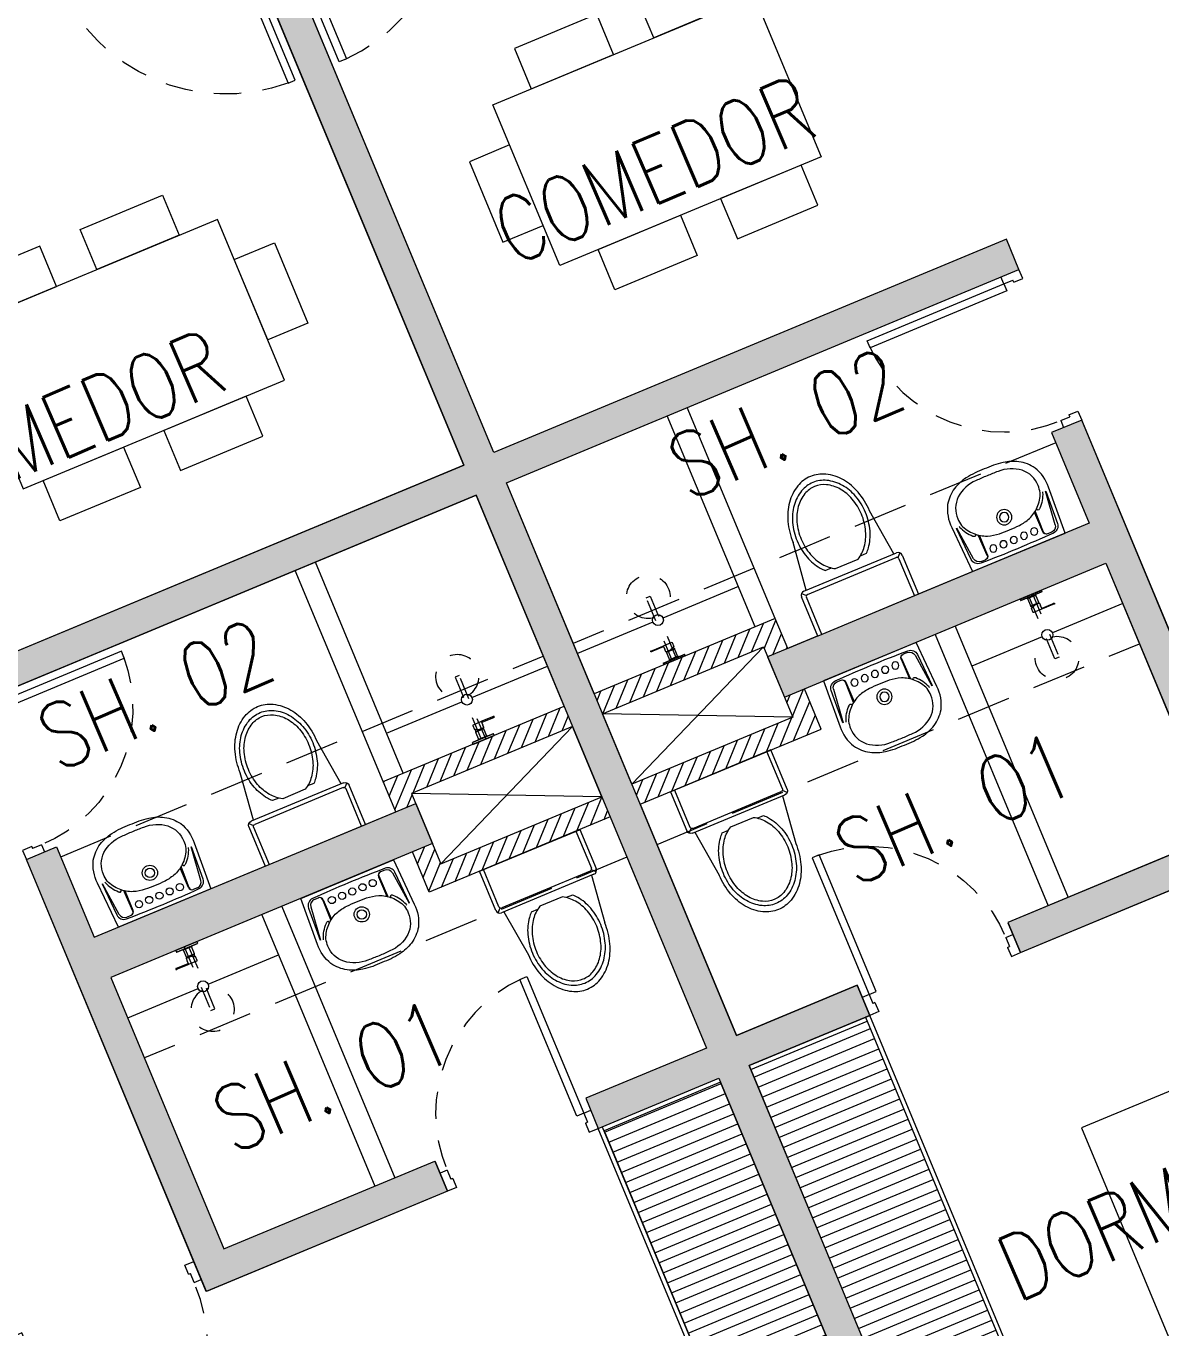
# Model space of a CAD drawing. Header units: millimetres. Extents: x 2471 to 2909, y 1327 to 1568.
# Drawn here: x 2663.18 to 2668.4, y 1411.91 to 1417.89 of the extents above; entities that cross this region are included whole.
import ezdxf

# ---------------------------------------------------------------- set-up
doc = ezdxf.new("R2010")
doc.units = ezdxf.units.MM
doc.set_wipeout_variables(frame=1)
doc.linetypes.add('HIDDEN', pattern=[0.375, 0.25, -0.125])
doc.linetypes.add('HIDDEN2', pattern=[0.1875, 0.125, -0.0625])
doc.layers.get('0').update_dxf_attribs({"color": 251, "lineweight": 9})
doc.layers.get('DEFPOINTS').update_dxf_attribs({"color": 251, "lineweight": 9})
for name, color, linetype, lineweight in [('A-EST HATCH', 251, 'Continuous', 13), ('A-EST PLACAS', 251, 'Continuous', 13), ('A-LINEAS', 251, 'Continuous', 13), ('A-MOBILIARIO', 251, 'Continuous', 13), ('A-MURO BAJO', 251, 'Continuous', 13), ('A-MUROS', 251, 'Continuous', 13), ('A-PROYECCIONES', 251, 'HIDDEN', 13), ('A-SANITARIOS', 251, 'Continuous', 13), ('A_50_TextoAmbiente', 251, 'Continuous', 13), ('DLP_MOBILIARIO FIJO', 251, 'Continuous', 13), ('DLP_VERDE', 251, 'Continuous', 13)]:
    doc.layers.add(name, color=color, linetype=linetype, lineweight=lineweight)
doc.styles.add('R100-200', font='romans.shx', dxfattribs={"width": 0.8, "height": 0.3})

# ---------------------------------------------------------------- blocks, each defined once
blk = doc.blocks.new('A$C9cc34060')
at = {"layer": 'A-EST HATCH'}
h = blk.add_hatch(color=256, dxfattribs=at)
h.dxf.hatch_style = 1
h.paths.add_polyline_path([(39.55, 0.0604), (39.55, 6.1254), (38.05, 6.1254), (38.05, 5.3754), (37.9, 5.3754), (37.9, 6.3253), (39.7, 6.3253), (39.7, 5.4503), (41.2, 5.4503), (41.2, 5.9504), (41.35, 5.9504), (41.35, 5.2503), (39.7, 5.2503), (39.7, 0.0604)])
h.paths.add_polyline_path([(18.45, 10.1253), (20.05, 10.1253), (20.05, 13.2253), (18.85, 13.2253), (18.85, 13.3753), (20.2, 13.3753), (20.2, 9.9753), (18.45, 9.9753)])
h.paths.add_polyline_path([(17.65, 13.3753), (17.5, 13.3753), (17.5, 9.9753), (17.65, 9.9753)])
h.paths.add_polyline_path([(12.15, 13.8503), (11.85, 13.8503), (11.85, 13.7003), (12, 13.7003), (12, 10.6253), (12.15, 10.6253)])
h.paths.add_polyline_path([(15.1, 13.2253), (15.1, 10.1253), (16.7, 10.1253), (16.7, 9.9753), (14.95, 9.9753), (14.95, 13.3753), (16.3, 13.3753), (16.3, 13.2253)])
h.paths.add_polyline_path([(5.85, 13.7003), (5.25, 13.7003), (5.25, 13.8504), (6, 13.8504), (6, 10.4504), (4.85, 10.4504), (4.85, 10.6004), (5.85, 10.6004)])
h.paths.add_polyline_path([(4.05, 13.8504), (4.05, 10.4504), (3.9, 10.4504), (3.9, 13.8504)])
h.paths.add_polyline_path([(3.1, 10.6004), (1.5, 10.6004), (1.5, 13.7003), (2.7, 13.7003), (2.7, 13.8504), (1.35, 13.8504), (1.35, 10.4504), (3.1, 10.4504)])
h.paths.add_polyline_path([(5.85, 0.1503), (5.25, 0.1503), (5.25, 0.0004), (6, 0.0004), (6, 3.4004), (4.85, 3.4004), (4.85, 3.2504), (5.85, 3.2504)])
h.paths.add_polyline_path([(4.05, 0.0004), (4.05, 3.4004), (3.9, 3.4004), (3.9, 0.0004)])
h.paths.add_polyline_path([(3.1, 3.2504), (1.5, 3.2504), (1.5, 0.1503), (2.7, 0.1503), (2.7, 0.0004), (1.35, 0.0004), (1.35, 3.4004), (3.1, 3.4004)])
h.paths.add_polyline_path([(8.7, 3.5003), (8.85, 3.5003), (8.85, 0.1504), (9, 0.1504), (9, 0.0004), (8.7, 0.0004)])
h.paths.add_polyline_path([(18.45, 3.7254), (20.05, 3.7254), (20.05, 0.6254), (18.85, 0.6254), (18.85, 0.4754), (20.2, 0.4754), (20.2, 3.8754), (18.45, 3.8754)])
h.paths.add_polyline_path([(17.65, 0.4754), (17.5, 0.4754), (17.5, 3.8754), (17.65, 3.8754)])
h.paths.add_polyline_path([(12.15, 0.0004), (11.85, 0.0004), (11.85, 0.1503), (12, 0.1503), (12, 3.2254), (12.15, 3.2254)])
h.paths.add_polyline_path([(15.1, 0.6254), (15.1, 3.7254), (16.7, 3.7254), (16.7, 3.8754), (14.95, 3.8754), (14.95, 0.4754), (16.3, 0.4754), (16.3, 0.6254)])
h.paths.add_polyline_path([(31.6, 10.1253), (30, 10.1253), (30, 13.2253), (31.2, 13.2253), (31.2, 13.3753), (29.85, 13.3753), (29.85, 9.9753), (31.6, 9.9753)])
h.paths.add_polyline_path([(32.4, 13.3753), (32.55, 13.3753), (32.55, 9.9753), (32.4, 9.9753)])
h.paths.add_polyline_path([(38.2, 13.8503), (38.2, 13.7003), (38.05, 13.7003), (38.05, 10.6253), (37.9, 10.6253), (37.9, 13.8503)])
h.paths.add_polyline_path([(34.95, 13.2253), (34.95, 10.1253), (33.35, 10.1253), (33.35, 9.9753), (35.1, 9.9753), (35.1, 13.3753), (33.75, 13.3753), (33.75, 13.2253)])
h.paths.add_polyline_path([(39.7, 8.6004), (41.35, 8.6004), (41.35, 7.9004), (41.2, 7.9004), (41.2, 8.4004), (39.7, 8.4004), (39.7, 7.5253), (37.9, 7.5253), (37.9, 8.4753), (38.05, 8.4753), (38.05, 7.7253), (39.55, 7.7253), (39.55, 13.7903), (39.7, 13.7903)])
h.paths.add_polyline_path([(44.2, 13.7003), (44.8, 13.7003), (44.8, 13.8504), (44.05, 13.8504), (44.05, 10.4504), (45.2, 10.4504), (45.2, 10.6004), (44.2, 10.6004)])
h.paths.add_polyline_path([(46, 13.8504), (46, 10.4504), (46.15, 10.4504), (46.15, 13.8504)])
h.paths.add_polyline_path([(46.95, 10.6004), (48.55, 10.6004), (48.55, 13.7003), (47.35, 13.7003), (47.35, 13.8504), (48.7, 13.8504), (48.7, 10.4504), (46.95, 10.4504)])
h.paths.add_polyline_path([(46, 0.0004), (46, 3.4004), (46.15, 3.4004), (46.15, 0.0004)])
h.paths.add_polyline_path([(46.95, 3.2504), (48.55, 3.2504), (48.55, 0.1503), (47.35, 0.1503), (47.35, 0.0004), (48.7, 0.0004), (48.7, 3.4004), (46.95, 3.4004)])
h.paths.add_polyline_path([(41.35, 3.5003), (41.2, 3.5003), (41.2, 0.1504), (41.05, 0.1504), (41.05, 0.0004), (41.35, 0.0004)])
h.paths.add_polyline_path([(31.6, 3.7254), (30, 3.7254), (30, 0.6254), (31.2, 0.6254), (31.2, 0.4754), (29.85, 0.4754), (29.85, 3.8754), (31.6, 3.8754)])
h.paths.add_polyline_path([(32.4, 0.4754), (32.55, 0.4754), (32.55, 3.8754), (32.4, 3.8754)])
h.paths.add_polyline_path([(37.9, 0.0004), (38.2, 0.0004), (38.2, 0.1504), (38.05, 0.1503), (38.05, 3.2254), (37.9, 3.2254)])
h.paths.add_polyline_path([(34.95, 0.6254), (34.95, 3.7254), (33.35, 3.7254), (33.35, 3.8754), (35.1, 3.8754), (35.1, 0.4754), (33.75, 0.4754), (33.75, 0.6254)])
h.paths.add_polyline_path([(10.35, 6.3253), (12.15, 6.3253), (12.15, 5.3754), (12, 5.3754), (12, 6.1254), (10.5, 6.1254), (10.5, 0.0604), (10.35, 0.0604), (10.35, 5.2503), (8.7, 5.2503), (8.7, 5.9504), (8.85, 5.9504), (8.85, 5.4503), (10.35, 5.4503)])
h.paths.add_polyline_path([(44.05, 0.0004), (44.05, 3.4004), (45.2, 3.4004), (45.2, 3.2504), (44.2, 3.2504), (44.2, 0.1503), (44.8, 0.1503), (44.8, 0.0004)])
h.paths.add_polyline_path([(46.9532, 8.3504), (47.1, 8.3504), (47.1, 9.5504), (44.95, 9.5504), (44.95, 9.4004), (45.4, 9.4004), (45.4, 7.8004), (45.6, 7.8004), (45.6, 9.4004), (46.95, 9.4004), (46.95, 8.3504)], flags=17)
h.paths.add_polyline_path([(46.9532, 5.5004), (47.1, 5.5004), (47.1, 4.3004), (44.95, 4.3004), (44.95, 4.4504), (45.4, 4.4504), (45.4, 6.0504), (45.6, 6.0504), (45.6, 4.4504), (46.95, 4.4504), (46.95, 5.5004)], flags=17)
h.paths.add_polyline_path([(41.1999, 7.0004), (44.05, 7.0004), (44.05, 9.5504), (44.2, 9.5504), (44.2, 7.0003), (46.95, 7.0004), (46.95, 7.6003), (47.1, 7.6003), (47.1, 7.0004), (49.85, 7.0004), (49.85, 11.0504), (50.05, 11.0504), (50.05, 2.8003), (49.85, 2.8003), (49.85, 6.8504), (47.1, 6.8504), (47.1, 6.2504), (46.95, 6.2504), (46.95, 6.8504), (44.2, 6.8504), (44.2, 4.3004), (44.05, 4.3004), (44.05, 6.8504), (41.1999, 6.8504)])
h.paths.add_polyline_path([(26, 1.0254), (23.35, 1.0254), (23.35, 3.6754), (25.7, 3.6754), (25.7, 4.2254), (26, 4.2254), (26, 4.3754), (25.55, 4.3754), (25.55, 3.8254), (23.35, 3.8254), (23.35, 6.1754), (24.55, 6.1754), (24.55, 6.3254), (23.2, 6.3254), (23.2, 0.8754), (26, 0.8754)])
h.paths.add_polyline_path([(41.35, 13.8504), (41.35, 10.3504), (41.2, 10.3504), (41.2, 13.7003), (41.05, 13.7003), (41.05, 13.8503)])
h.paths.add_polyline_path([(10.35, 13.7903), (10.35, 8.6004), (8.7, 8.6004), (8.7, 7.9003), (8.85, 7.9003), (8.85, 8.4004), (10.35, 8.4004), (10.35, 7.5253), (12.15, 7.5253), (12.15, 8.4753), (12, 8.4753), (12, 7.7253), (10.5, 7.7253), (10.5, 13.7903)])
h.paths.add_polyline_path([(2.95, 7.0003), (0.15, 7.0004), (0.15, 11.0504), (0, 11.0504), (0, 2.8004), (0.15, 2.8004), (0.15, 6.8504), (2.95, 6.8504), (2.95, 6.2504), (3.1, 6.2504), (3.1, 6.8504), (5.85, 6.8504), (5.85, 4.3004), (6, 4.3004), (6, 6.8504), (8.8501, 6.8504), (8.8501, 7.0003), (6, 7.0003), (6, 9.5503), (5.85, 9.5503), (5.85, 7.0003), (3.1, 7.0003), (3.1, 7.6004), (2.95, 7.6004)])
h.paths.add_polyline_path([(8.7, 13.8503), (9, 13.8503), (9, 13.7003), (8.85, 13.7003), (8.85, 10.3504), (8.7, 10.3504)])
h.paths.add_polyline_path([(3.0968, 8.3504), (2.95, 8.3504), (2.95, 9.5503), (5.1, 9.5503), (5.1, 9.4003), (4.65, 9.4003), (4.65, 7.8003), (4.45, 7.8003), (4.45, 9.4003), (3.1, 9.4003), (3.1, 8.3504)], flags=17)
h.paths.add_polyline_path([(3.0968, 5.5004), (2.95, 5.5004), (2.95, 4.3004), (5.1, 4.3004), (5.1, 4.4504), (4.65, 4.4503), (4.65, 6.0503), (4.45, 6.0503), (4.45, 4.4503), (3.1, 4.4504), (3.1, 5.5004)], flags=17)
h.paths.add_polyline_path([(23.35, 7.5254), (23.2, 7.5254), (23.2, 11.2253), (23.35, 11.2253)])
h.paths.add_polyline_path([(29, 4.7754), (29, 4.9254), (27.2, 4.9254), (27.2, 6.1754), (29.75, 6.1754), (29.75, 4.7754), (29.9, 4.7754), (29.9, 6.1754), (33.25, 6.1754), (33.25, 4.7754), (33.45, 4.7754), (33.45, 6.1754), (37, 6.1754), (37, 6.3253), (27, 6.3254), (27, 4.7754)])
h.paths.add_polyline_path([(27, 4.7504), (27, 0.4754), (27.85, 0.4754), (27.85, 0.6254), (27.15, 0.6254), (27.15, 4.7504)])
h.paths.add_polyline_path([(21.05, 4.7754), (21.05, 4.9254), (22.85, 4.9254), (22.85, 6.1754), (20.3, 6.1754), (20.3, 4.7754), (20.15, 4.7754), (20.15, 6.1754), (16.8, 6.1754), (16.8, 4.7754), (16.6, 4.7754), (16.6, 6.1754), (13.05, 6.1754), (13.05, 6.3253), (23.05, 6.3253), (23.05, 4.7754)])
h.paths.add_polyline_path([(23.05, 4.7504), (23.05, 0.4754), (22.2, 0.4754), (22.2, 0.6254), (22.9, 0.6254), (22.9, 4.7504)])
h.paths.add_polyline_path([(22.875, 8.9253), (22.45, 8.9253), (22.45, 7.5254), (13.05, 7.5253), (13.05, 7.6753), (16.6, 7.6753), (16.6, 9.0753), (16.8, 9.0753), (16.8, 7.6753), (19.7, 7.6753), (19.7, 9.0753), (19.85, 9.0753), (19.85, 7.6753), (22.25, 7.6753), (22.25, 8.9253), (20.6, 8.9253), (20.6, 9.0753), (22.875, 9.0753)])
h.paths.add_polyline_path([(22.9, 13.2253), (22.2, 13.2253), (22.2, 13.3753), (23.05, 13.3753), (23.05, 7.5254), (22.9, 7.5254)])
h.paths.add_polyline_path([(27.15, 7.5254), (25.15, 7.5254), (25.15, 7.6754), (27, 7.6754), (27, 11.0754), (25.15, 11.0754), (25.15, 11.2253), (27, 11.2253), (27, 13.3753), (27.85, 13.3753), (27.85, 13.2253), (27.15, 13.2253)])
h.paths.add_polyline_path([(27.175, 9.0753), (29.45, 9.0753), (29.45, 8.9253), (27.8, 8.9254), (27.8, 7.6753), (30.2, 7.6753), (30.2, 9.0753), (30.35, 9.0753), (30.35, 7.6753), (33.25, 7.6753), (33.25, 9.0753), (33.45, 9.0753), (33.45, 7.6753), (37, 7.6753), (37, 7.5253), (27.6, 7.5254), (27.6, 8.9254), (27.175, 8.9254)])
at = {"layer": 'A-EST PLACAS'}
for points in [[(2.95, 7.0003), (0.15, 7.0004), (0.15, 11.0504), (0, 11.0504), (0, 2.8004), (0.15, 2.8004), (0.15, 6.8504), (2.95, 6.8504), (2.95, 6.2504), (3.1, 6.2504), (3.1, 6.8504), (5.85, 6.8504), (5.85, 4.3004), (6, 4.3004), (6, 6.8504), (8.8501, 6.8504), (8.8501, 7.0003), (6, 7.0003), (6, 9.5503), (5.85, 9.5503), (5.85, 7.0003), (3.1, 7.0003), (3.1, 7.6004), (2.95, 7.6004)], [(3.0968, 8.3504), (2.95, 8.3504), (2.95, 9.5503), (5.1, 9.5503), (5.1, 9.4003), (4.65, 9.4003), (4.65, 7.8003), (4.45, 7.8003), (4.45, 9.4003), (3.1, 9.4003), (3.1, 8.3504)], [(3.0968, 5.5004), (2.95, 5.5004), (2.95, 4.3004), (5.1, 4.3004), (5.1, 4.4504), (4.65, 4.4503), (4.65, 6.0503), (4.45, 6.0503), (4.45, 4.4503), (3.1, 4.4504), (3.1, 5.5004)]]:
    blk.add_lwpolyline(points, close=True, dxfattribs=at)
blk = doc.blocks.new('ducha marsano')
at = {"linetype": 'HIDDEN2', "ltscale": 0.5, "extrusion": (-4.9425e-10, -7.91123e-10, -1)}
for p, q in [((-0.01, 0), (0.01, 0)), ((0.01, 0), (0.01, -0.3155)), ((-0.0155, -0.058), (-0.0157, -0.058)), ((-0.01, -0.3155), (-0.01, 0)), ((0.0225, -0.0515), (-0.0001, -0.0515)), ((0.0225, -0.0515), (0.0225, -0.0627)), ((-0.0205, -0.08), (-0.0205, -0.0601)), ((0.021, -0.0815), (-0.019, -0.0815)), ((0.025, -0.0815), (0.021, -0.0815)), ((0.0225, -0.0682), (0.0225, -0.077)), ((0.0225, -0.077), (0.025, -0.077)), ((0.025, -0.077), (0.0771, -0.077)), ((0.0771, -0.0815), (0.025, -0.0815)), ((0.0771, -0.077), (0.0816, -0.077)), ((0.0816, -0.0815), (0.0771, -0.0815)), ((0.0816, -0.077), (0.082, -0.077)), ((0.082, -0.0815), (0.0816, -0.0815)), ((0.082, -0.077), (0.084, -0.077)), ((0.084, -0.0815), (0.082, -0.0815)), ((0.0855, -0.0785), (0.0855, -0.08)), ((0.01, -0.3155), (-0.01, -0.3155))]:
    blk.add_line(p, q, dxfattribs=at)
for centre, radius, start, end in [((-0.0004, -0.0462), 0.02, 323.95812, 354.92979), ((0.0004, -0.0462), 0.02, 185.07021, 195.2705), ((0.019, -0.08), 0.0015, 270, 360), ((-0.084, -0.0785), 0.0015, 90, 180), ((-0.084, -0.08), 0.0015, 180, 270), ((0, -0.3155), 0.1, 95.73917, 84.26083)]:
    blk.add_arc(centre, radius, start, end, dxfattribs=at)
at = {"linetype": 'HIDDEN2', "ltscale": 0.5, "extrusion": (-4.94252e-10, -7.91124e-10, -1)}
blk.add_ellipse((0, -0.0515), major_axis=(-0.0225, -0.0095), ratio=0.001448, start_param=0.425436, end_param=1.567366, dxfattribs=at)
at = {"linetype": 'HIDDEN2', "ltscale": 0.5}
for points, degree in [([(-0.0305, 0), (0, 0), (0.0305, 0)], 2), ([(0.0305, 0), (0.0415, 0), (0.0525, 0)], 2), ([(0.0525, 0), (0.0525, -0.0038), (0.0525, -0.0075)], 2), ([(-0.0525, 0), (-0.0525, -0.0038), (-0.0525, -0.0075)], 2), ([(-0.0525, 0), (-0.0415, 0), (-0.0305, 0)], 2), ([(-0.0525, -0.0075), (-0.0525, -0.0075), (-0.0525, -0.0075)], 2), ([(0.0305, -0.008), (0, -0.008), (-0.0305, -0.008)], 2), ([(-0.0215, -0.008), (-0.0215, -0.0093), (-0.0215, -0.0105)], 2), ([(-0.021, -0.011), (-0.007, -0.011), (0.007, -0.011), (0.021, -0.011)], 3), ([(-0.02, -0.011), (-0.02, -0.0294), (-0.02, -0.0477)], 2), ([(-0.0197, -0.048), (0, -0.048), (0.0197, -0.048)], 2), ([(0.02, -0.011), (0.02, -0.0294), (0.02, -0.0477)], 2), ([(0.0215, -0.008), (0.0215, -0.0093), (0.0215, -0.0105)], 2)]:
    blk.add_open_spline(points, degree=degree, dxfattribs=at)
for points, weights in [([(-0.0525, -0.0075), (-0.0525, -0.0075), (-0.0525, -0.0075)], [1, 0.990847086912, 0.982266230892]), ([(-0.052, -0.008), (-0.0525, -0.008), (-0.0525, -0.0075)], [1, 0.707106781193, 1]), ([(-0.0215, -0.0105), (-0.0215, -0.011), (-0.021, -0.011)], [1, 0.70710678154, 1]), ([(-0.02, -0.0477), (-0.02, -0.048), (-0.0197, -0.048)], [1, 0.707106780138, 1]), ([(0.02, -0.0477), (0.02, -0.048), (0.0197, -0.048)], [1, 0.707106779703, 1]), ([(0.0211, -0.011), (0.0211, -0.011), (0.021, -0.011)], [1, 0.992411795776, 1]), ([(0.052, -0.008), (0.0521, -0.008), (0.0521, -0.008)], [1, 0.992411795771, 1])]:
    blk.add_rational_spline(points, weights, degree=2, dxfattribs=at)
for points, knots in [([(-0.0305, -0.008), (-0.0332, -0.008), (-0.0374, -0.008), (-0.0424, -0.008), (-0.0458, -0.008), (-0.0486, -0.008), (-0.0512, -0.008), (-0.052, -0.008), (-0.052, -0.008)], [0, 0, 0, 0, 8.104572, 12.495263, 16.885954, 21.276645, 25.667336, 33.771908, 33.771908, 33.771908, 33.771908]), ([(0.052, -0.008), (0.052, -0.008), (0.0512, -0.008), (0.0486, -0.008), (0.0458, -0.008), (0.0424, -0.008), (0.0374, -0.008), (0.0332, -0.008), (0.0305, -0.008)], [0, 0, 0, 0, 8.104572, 12.495263, 16.885954, 21.276645, 25.667336, 33.771908, 33.771908, 33.771908, 33.771908]), ([(0.0225, -0.0682), (0.0225, -0.0682), (0.0225, -0.0682), (0.0225, -0.0679), (0.0224, -0.0677), (0.0224, -0.0672), (0.0224, -0.0669), (0.0223, -0.0662), (0.0223, -0.0658), (0.0223, -0.0652), (0.0223, -0.0648), (0.0224, -0.0641), (0.0224, -0.0638), (0.0224, -0.0633), (0.0225, -0.0631), (0.0225, -0.0628), (0.0225, -0.0627), (0.0225, -0.0627)], [0.4148436, 0.4148436, 0.4148436, 0.4148436, 0.5185541, 0.5185541, 0.6222645, 0.6222645, 0.7259759, 0.7259759, 0.8296873, 0.8296873, 0.9333987, 0.9333987, 1.03711, 1.03711, 1.1408205, 1.1408205, 1.2445309, 1.2445309, 1.2445309, 1.2445309])]:
    blk.add_open_spline(points, degree=3, knots=knots, dxfattribs=at)
for points, weights, degree, knots in [([(0.0211, -0.011), (0.0211, -0.011), (0.0211, -0.011), (0.0211, -0.011), (0.0214, -0.0109), (0.0215, -0.0107), (0.0215, -0.0105)], [0.918641037743, 0.918640949346, 0.918640860949, 0.918640772552, 0.789223156395, 0.789223156395, 0.918640772552], 3, [0.1238988, 0.1238988, 0.1238988, 0.1238988, 0.1238993, 0.1238993, 0.1238993, 0.78603, 0.78603, 0.78603, 0.78603]), ([(0.0521, -0.008), (0.0521, -0.008), (0.0521, -0.008), (0.0525, -0.0079), (0.0525, -0.0075)], [0.918641037749, 0.918640905153, 0.918640772558, 0.724517853988, 0.918640772558], 2, [0.1238988, 0.1238988, 0.1238988, 0.1238993, 0.1238993, 0.7860311, 0.7860311, 0.7860311])]:
    blk.add_rational_spline(points, weights, degree=degree, knots=knots, dxfattribs=at)
blk = doc.blocks.new('*U843')
for p, q in [((0.01, 0.855), (0.01, 0.9)), ((0.1, 0.865), (0.1, 0.9)), ((0.055, 0.855), (0.01, 0.855)), ((0.1, 0.865), (0.055, 0.865)), ((0.055, 0.855), (0.055, 0.865)), ((0.055, 0.045), (0.01, 0.045)), ((0.01, 0.045), (0.01, 0)), ((0.055, 0.045), (0.055, 0.035)), ((0.1, 0.035), (0.055, 0.035)), ((0.1, 0.035), (0.1, 0))]:
    blk.add_line(p, q)
blk.add_lwpolyline([(0.93, 0.07), (0.93, 0.035), (0.1, 0.035), (0.1, 0.07)], close=True)
at = {"color": 7, "linetype": 'HIDDEN2'}
blk.add_arc((0.0995, 0.0339), 0.8311, 2.23015, 89.96723, dxfattribs=at)
blk = doc.blocks.new('SIFON JET_PLANTA')
blk.add_wipeout([(0, -0.25), (-0.195, -0.25), (-0.1995, -0.2495), (-0.2029, -0.2484), (-0.2029, -0.2484), (-0.2067, -0.2462), (-0.2067, -0.2462), (-0.209, -0.244), (-0.209, -0.244), (-0.2091, -0.2441), (-0.2108, -0.2423), (-0.2108, -0.2423), (-0.2108, -0.2423), (-0.2126, -0.2395), (-0.2126, -0.2395), (-0.2138, -0.2369), (-0.2138, -0.2369), (-0.2147, -0.2335), (-0.215, -0.23), (-0.215, -0.227), (-0.215, -0.2181), (-0.44, -0.19), (-0.4428, -0.19), (-0.4467, -0.1899), (-0.449, -0.1899), (-0.4518, -0.1898), (-0.455, -0.1897), (-0.4568, -0.1896), (-0.4592, -0.1894), (-0.4619, -0.1893), (-0.4639, -0.1891), (-0.4651, -0.189), (-0.4651, -0.189), (-0.4695, -0.1887), (-0.4735, -0.1883), (-0.4761, -0.188), (-0.4785, -0.1877), (-0.4812, -0.1874), (-0.4824, -0.1872), (-0.4862, -0.1867), (-0.4884, -0.1864), (-0.4916, -0.1859), (-0.4936, -0.1856), (-0.495, -0.1854), (-0.4974, -0.1849), (-0.4974, -0.1849), (-0.5022, -0.184), (-0.5066, -0.1832), (-0.5094, -0.1826), (-0.5118, -0.1821), (-0.5151, -0.1813), (-0.5177, -0.1807), (-0.5217, -0.1796), (-0.5238, -0.1791), (-0.5267, -0.1783), (-0.5267, -0.1783), (-0.5296, -0.1775), (-0.5321, -0.1768), (-0.5352, -0.1759), (-0.5385, -0.1749), (-0.5385, -0.1749), (-0.5412, -0.174), (-0.5428, -0.1735), (-0.5449, -0.1728), (-0.5465, -0.1722), (-0.5491, -0.1713), (-0.551, -0.1706), (-0.5543, -0.1693), (-0.5568, -0.1683), (-0.5598, -0.1671), (-0.5614, -0.1664), (-0.5644, -0.1652), (-0.5659, -0.1645), (-0.5675, -0.1637), (-0.5702, -0.1625), (-0.5738, -0.1608), (-0.5759, -0.1598), (-0.5781, -0.1587), (-0.5833, -0.1559), (-0.5871, -0.1538), (-0.5896, -0.1524), (-0.5918, -0.1511), (-0.5936, -0.15), (-0.595, -0.1492), (-0.5964, -0.1483), (-0.5987, -0.1469), (-0.6004, -0.1458), (-0.602, -0.1448), (-0.6039, -0.1435), (-0.6058, -0.1422), (-0.607, -0.1415), (-0.6086, -0.1403), (-0.612, -0.1379), (-0.6142, -0.1363), (-0.6153, -0.1355), (-0.6168, -0.1344), (-0.6179, -0.1335), (-0.6193, -0.1324), (-0.6204, -0.1315), (-0.6215, -0.1307), (-0.6223, -0.13), (-0.6235, -0.1291), (-0.6245, -0.1281), (-0.6245, -0.1281), (-0.6262, -0.1268), (-0.6276, -0.1255), (-0.6288, -0.1244), (-0.6305, -0.123), (-0.6318, -0.1217), (-0.6318, -0.1217), (-0.6335, -0.1201), (-0.6347, -0.119), (-0.6347, -0.119), (-0.6379, -0.1158), (-0.64, -0.1137), (-0.6458, -0.1074), (-0.6494, -0.1032), (-0.6554, -0.0958), (-0.6599, -0.0897), (-0.6623, -0.0862), (-0.6646, -0.0826), (-0.6679, -0.0774), (-0.6706, -0.0727), (-0.6722, -0.0699), (-0.6751, -0.0642), (-0.677, -0.0602), (-0.6779, -0.0581), (-0.6792, -0.0551), (-0.6803, -0.0522), (-0.6814, -0.0492), (-0.6827, -0.0457), (-0.6838, -0.0419), (-0.6855, -0.0361), (-0.6864, -0.0321), (-0.687, -0.0296), (-0.6876, -0.0264), (-0.6881, -0.0232), (-0.6891, -0.0164), (-0.6896, -0.0111), (-0.6899, -0.0065), (-0.69, 0), (-0.6899, 0.0044), (-0.6897, 0.0096), (-0.6893, 0.014), (-0.6887, 0.0194), (-0.6881, 0.0236), (-0.6881, 0.0236), (-0.6872, 0.0284), (-0.6867, 0.031), (-0.6855, 0.0361), (-0.6855, 0.0361), (-0.6838, 0.0421), (-0.6838, 0.0421), (-0.6819, 0.048), (-0.6804, 0.0521), (-0.6793, 0.0547), (-0.6779, 0.0582), (-0.6745, 0.0655), (-0.6745, 0.0655), (-0.6722, 0.0699), (-0.6705, 0.0728), (-0.669, 0.0755), (-0.6672, 0.0785), (-0.665, 0.082), (-0.6634, 0.0845), (-0.6611, 0.088), (-0.657, 0.0936), (-0.657, 0.0936), (-0.6534, 0.0984), (-0.6534, 0.0984), (-0.6503, 0.1023), (-0.6453, 0.108), (-0.6386, 0.1152), (-0.6326, 0.121), (-0.6299, 0.1235), (-0.6251, 0.1276), (-0.6206, 0.1314), (-0.6168, 0.1344), (-0.6106, 0.1389), (-0.6061, 0.142), (-0.6, 0.1461), (-0.5963, 0.1484), (-0.5908, 0.1517), (-0.5862, 0.1543), (-0.5794, 0.158), (-0.5693, 0.1629), (-0.5517, 0.1703), (-0.5465, 0.1722), (-0.5385, 0.1749), (-0.5346, 0.176), (-0.5265, 0.1784), (-0.5216, 0.1797), (-0.5148, 0.1813), (-0.5079, 0.1829), (-0.5016, 0.1842), (-0.4865, 0.1867), (-0.4763, 0.188), (-0.4726, 0.1884), (-0.4636, 0.1892), (-0.4549, 0.1897), (-0.449, 0.1899), (-0.44, 0.19), (-0.4322, 0.191), (-0.215, 0.2181), (-0.215, 0.2234), (-0.215, 0.2278), (-0.2149, 0.2323), (-0.2142, 0.2356), (-0.2129, 0.239), (-0.211, 0.2419), (-0.2091, 0.2441), (-0.2077, 0.2455), (-0.2055, 0.247), (-0.2007, 0.2492), (-0.195, 0.25), (-0.195, 0.25), (-0.1605, 0.25), (-0.0975, 0.25), (-0.0323, 0.25), (0, 0.25)])
for p, q in [((-0.2091, 0.2441), (-0.1921, 0.2271)), ((-0.195, 0.25), (0, 0.25)), ((0, 0.25), (0, -0.25)), ((-0.215, 0.2181), (-0.44, 0.19)), ((-0.215, -0.23), (-0.215, 0.23)), ((-0.195, -0.22), (-0.195, 0.22)), ((-0.185, 0.23), (0, 0.23)), ((-0.265, 0.0718), (-0.265, 0.1028)), ((-0.255, -0.0562), (-0.255, 0.0562)), ((-0.265, -0.1028), (-0.265, -0.0718)), ((-0.215, -0.2181), (-0.44, -0.19)), ((-0.2091, -0.2441), (-0.1921, -0.2271)), ((0, -0.23), (-0.185, -0.23)), ((0, -0.25), (-0.195, -0.25))]:
    blk.add_line(p, q)
for points in [[(-0.44, 0.19, 0.076393), (-0.5385, 0.1749, 0.086437), (-0.6168, 0.1344, 0.105872), (-0.6722, 0.0699, 0.125404), (-0.69, 0, 0.125404), (-0.6722, -0.0699, 0.105872), (-0.6168, -0.1344, 0.086437), (-0.5385, -0.1749, 0.076393), (-0.44, -0.19, 0.076393)], [(-0.265, 0.1028, 0.0362), (-0.2844, 0.1202, 0.08725), (-0.3535, 0.1565, 0.077598), (-0.44, 0.17, 0.077598), (-0.5265, 0.1565, 0.08725), (-0.5956, 0.1202, 0.105601), (-0.6443, 0.0627, 0.12364), (-0.66, 0, 0.12364), (-0.6443, -0.0627, 0.105601), (-0.5956, -0.1202, 0.08725), (-0.5265, -0.1565, 0.077598), (-0.44, -0.17, 0.077598)], [(-0.255, 0.0562, 0.100268), (-0.2967, 0.1044, 0.08725), (-0.3596, 0.1374, 0.077598), (-0.44, 0.15, 0.077598), (-0.5204, 0.1374, 0.08725), (-0.5833, 0.1044, 0.105601), (-0.6266, 0.0532, 0.12364), (-0.64, 0, 0.12364), (-0.6266, -0.0532, 0.105601), (-0.5833, -0.1044, 0.08725), (-0.5204, -0.1374, 0.077598), (-0.44, -0.15, 0.077598)], [(-0.44, -0.15, 0.077598), (-0.3596, -0.1374, 0.08725), (-0.2967, -0.1044, 0.100268), (-0.255, -0.0562, 0.12364)], [(-0.44, -0.17, 0.077598), (-0.3535, -0.1565, 0.08725), (-0.2844, -0.1202, 0.0362), (-0.265, -0.1028, 0.12364)]]:
    blk.add_lwpolyline(points, format="xyb")
for centre, radius, start, end in [((-0.195, 0.23), 0.02, 90, 180), ((-0.185, 0.22), 0.01, 90, 180), ((-0.195, -0.23), 0.02, 180, 270), ((-0.185, -0.22), 0.01, 180, 270)]:
    blk.add_arc(centre, radius, start, end)
blk = doc.blocks.new('BOWL-ITALGRIF_VARADERO_01')
for p, q in [((-0.2032, -0.1971), (-0.2208, -0.038)), ((0.2032, -0.1971), (0.2208, -0.038)), ((-0.1404, -0.2077), (-0.1424, -0.1083)), ((-0.1375, -0.205), (-0.1375, -0.1117)), ((0.1375, -0.205), (0.1375, -0.1117)), ((0.1404, -0.2077), (0.1424, -0.1083)), ((-0.1753, -0.222), (-0.1544, -0.222)), ((0.1753, -0.222), (0.1544, -0.222))]:
    blk.add_line(p, q)
for points in [[(-0.0917, 0.1589, -0.02989), (-0.0456, 0.1646, -0.007822), (0.0456, 0.1646, -0.02989), (0.0918, 0.1589, -0.091737), (0.1601, 0.1343, -0.112496), (0.2175, 0.0792, -0.147885), (0.2402, -0.0257), (0.23, -0.25), (-0.23, -0.25), (-0.2402, -0.0257, -0.147885), (-0.2175, 0.0792, -0.112496), (-0.1601, 0.1343, -0.091737)], [(-0.0496, -0.1363, -0.062677), (-0.1048, -0.1249, -0.110639), (-0.1576, -0.091, -0.120976), (-0.195, -0.0344, -0.061198), (-0.2, 0, -0.21707), (-0.1593, 0.092, -0.174983), (-0.0545, 0.1298, -0.010618), (0, 0.131, -0.010618), (0.0545, 0.1298, -0.174983), (0.1593, 0.092, -0.21707), (0.2, 0, -0.061198), (0.195, -0.0344, -0.120976), (0.1576, -0.091, -0.110639), (0.1048, -0.1249, -0.062677), (0.0496, -0.1363, -0.017583), (0, -0.138, -0.017583)]]:
    blk.add_lwpolyline(points, format="xyb", close=True)
for points in [[(-0.2216, -0.0381), (-0.2145, -0.1954, 0.390823), (-0.1807, -0.2288, 0.017524), (0.1807, -0.2288, 0.390823), (0.2145, -0.1954), (0.2216, -0.0381)], [(-0.2072, -0.035, 0.005), (-0.2064, -0.038, 0.121292), (-0.166, -0.0996, 0.007977), (-0.1624, -0.1031)], [(0.2072, -0.035, -0.005), (0.2064, -0.038, -0.121292), (0.166, -0.0996, -0.007977), (0.1624, -0.1031)]]:
    blk.add_lwpolyline(points, format="xyb")
for centre, radius in [((0, -0.075), 0.035), ((0, -0.075), 0.0215), ((-0.1015, -0.1885), 0.0165), ((-0.051, -0.1885), 0.0165), ((0, -0.1885), 0.0165), ((0.051, -0.1885), 0.0165), ((0.1015, -0.1885), 0.0165)]:
    blk.add_circle(centre, radius)
for centre, radius, start, end in [((-0.1583, -0.0987), 0.006, 226.64309, 46.64309), ((-0.1404, -0.1083), 0.002, 54.36186, 181.13739), ((-0.1355, -0.1117), 0.002, 56.71088, 180), ((0.1355, -0.1117), 0.002, 0, 123.28912), ((0.1404, -0.1083), 0.002, 358.86261, 125.63814), ((0.1583, -0.0987), 0.006, 133.35691, 313.35691), ((0.1048, -0.1249), 9.094947017729287e-16, 0, 217.6714), ((-0.1753, -0.194), 0.028, 186.31112, 270), ((-0.1545, -0.205), 0.017, 270, 0), ((-0.1544, -0.208), 0.014, 270, 1.13739), ((0.1545, -0.205), 0.017, 180, 270), ((0.1544, -0.208), 0.014, 178.86261, 270), ((0.1753, -0.194), 0.028, 270, 353.68888)]:
    blk.add_arc(centre, radius, start, end)
blk = doc.blocks.new('*U828')
for p, q in [((0.01, 0.705), (0.01, 0.75)), ((0.1, 0.715), (0.1, 0.75)), ((0.055, 0.705), (0.01, 0.705)), ((0.1, 0.715), (0.055, 0.715)), ((0.055, 0.705), (0.055, 0.715)), ((0.055, 0.045), (0.01, 0.045)), ((0.01, 0.045), (0.01, 0)), ((0.055, 0.045), (0.055, 0.035)), ((0.1, 0.035), (0.055, 0.035)), ((0.1, 0.035), (0.1, 0))]:
    blk.add_line(p, q)
blk.add_lwpolyline([(0.78, 0.07), (0.78, 0.035), (0.1, 0.035), (0.1, 0.07)], close=True)
at = {"color": 7, "linetype": 'HIDDEN2'}
blk.add_arc((0.0996, 0.0341), 0.6809, 2.23015, 89.96723, dxfattribs=at)
blk = doc.blocks.new('A$Cb5611ba7')
for points in [[(0.1, 0.2), (0.1, 0), (0.5, 0), (0.5, 0.2)], [(1.11, 0.2), (1.11, 0), (0.7, 0), (0.7, 0.2)], [(0, 0), (0, -0.8), (1.3, -0.8), (1.3, 0)], [(1.5, -0.6), (1.3, -0.6), (1.3, -0.2), (1.5, -0.2)], [(0.1, -1), (0.1, -0.8), (0.5, -0.8), (0.5, -1)], [(1.11, -1), (1.11, -0.8), (0.7, -0.8), (0.7, -1)]]:
    blk.add_lwpolyline(points, close=True)
blk = doc.blocks.new('A$C3E6679A6')
for p, q in [((0, 1.8444), (0.0001, 1.9044)), ((0.0001, 1.9044), (1.4501, 1.9044)), ((1.4501, 1.9044), (1.4501, 1.8444))]:
    blk.add_line(p, q)
at = {"linetype": 'Continuous'}
for p, q in [((0, 1.8444), (1.45, 1.8444)), ((0, 0.0044), (0, 1.8444)), ((0.2173, 1.8167), (0.6414, 1.8167)), ((0.8086, 1.8167), (1.2327, 1.8167)), ((1.45, 1.8444), (1.45, 0.0044)), ((0.1867, 1.5087), (0.1867, 1.786)), ((0.672, 1.786), (0.672, 1.5087)), ((0.778, 1.5087), (0.778, 1.786)), ((1.2633, 1.786), (1.2633, 1.4926)), ((0, 1.5084), (1.0953, 1.5084)), ((1.45, 1.1538), (1.0953, 1.5084)), ((1.0953, 1.5084), (1.0953, 1.1538)), ((1.0953, 1.4524), (0, 1.4524)), ((1.2327, 1.462), (1.1418, 1.462)), ((1.0953, 1.1538), (1.45, 1.1538)), ((1.45, 0.0044), (0, 0.0044))]:
    blk.add_line(p, q, dxfattribs=at)
for centre, start, end in [((0.2173, 1.786), 90, 180), ((0.6414, 1.786), 0, 90), ((0.8086, 1.786), 90, 180), ((1.2327, 1.786), 0, 90), ((1.2327, 1.4926), 270, 0)]:
    blk.add_arc(centre, 0.0306, start, end, dxfattribs=at)
at = {"layer": 'DEFPOINTS', "color": 0, "linetype": 'ByBlock'}
for p in [(0, 1.9044), (0, 0)]:
    blk.add_point(p, dxfattribs=at)
blk = doc.blocks.new('TE-P1')
h = blk.add_hatch()
h.set_pattern_fill('ANSI31', color=8, scale=0.015, angle=90)
h.set_pattern_definition([(135, (-4e-09, -24.999965), (-0.03367596, -0.03367596), [])])
h.paths.add_polyline_path([(4.8, 4.05), (4.7, 4.05), (4.7, 3.25), (4.65, 3.25), (4.65, 3.15), (4.8, 3.15)])
h.paths.add_polyline_path([(4.45, 3.25), (4.35, 3.25), (4.35, 4.05), (4.25, 4.05), (4.25, 3.15), (4.45, 3.15)])
h.paths.add_polyline_path([(4.45, 5.1), (4.25, 5.1), (4.25, 4.2), (4.35, 4.2), (4.35, 5), (4.45, 5)])
h.paths.add_polyline_path([(4.8, 5.1), (4.65, 5.1), (4.65, 5), (4.7, 5), (4.7, 4.2), (4.8, 4.2)])
h.paths.add_polyline_path([(45.35, 5), (45.4, 5), (45.4, 5.1), (45.25, 5.1), (45.25, 4.2), (45.35, 4.2)])
h.paths.add_polyline_path([(45.35, 4.05), (45.25, 4.05), (45.25, 3.15), (45.4, 3.15), (45.4, 3.25), (45.35, 3.25)])
h.paths.add_polyline_path([(45.8, 4.05), (45.7, 4.05), (45.7, 3.25), (45.6, 3.25), (45.6, 3.15), (45.8, 3.15)])
h.paths.add_polyline_path([(45.8, 5.1), (45.6, 5.1), (45.6, 5), (45.7, 5), (45.7, 4.2), (45.8, 4.2)])
h.paths.add_polyline_path([(30.85, 6.175), (32.5, 6.175), (32.5, 6.275), (30.75, 6.275), (30.75, 6.255), (30.75, 5.825), (30.35, 5.825), (30.35, 5.725), (30.75, 5.725), (30.75, 4.875), (30.85, 4.875)])
h.paths.add_polyline_path([(30.85, 3.375), (30.75, 3.375), (30.75, 2.525), (29.9, 2.525), (29.9, 2.425), (30.75, 2.425), (30.75, 1.975), (32.5, 1.975), (32.5, 2.075), (30.85, 2.075)])
h.paths.add_polyline_path([(19.3, 2.425), (20.15, 2.425), (20.15, 2.525), (19.3, 2.525), (19.3, 3.375), (19.2, 3.375), (19.2, 2.075), (17.55, 2.075), (17.55, 1.975), (19.3, 1.975), (19.3, 1.995)])
h.paths.add_polyline_path([(19.3, 6.275), (17.55, 6.275), (17.55, 6.175), (19.2, 6.175), (19.2, 4.875), (19.3, 4.875), (19.3, 5.725), (19.7, 5.725), (19.7, 5.825), (19.3, 5.825)])
at = {"layer": 'DLP_MOBILIARIO FIJO'}
h = blk.add_hatch(dxfattribs=at)
h.set_pattern_fill('_USER', color=8, scale=0.05, angle=270, pattern_type=0)
h.set_pattern_definition([(270, (-9543.784857, -4937.615817), (0.05, -1e-17), [])])
h.paths.add_polyline_path([(0.15, 4.2), (2.93, 4.2), (2.93, 4.78), (0.15, 4.78)])
h = blk.add_hatch(dxfattribs=at)
h.set_pattern_fill('_USER', color=8, scale=0.05, angle=450, pattern_type=0)
h.set_pattern_definition([(90, (9543.784857, 4941.81577), (-0.05, 2e-17), [])])
h.paths.add_polyline_path([(0.15, 4.05), (2.93, 4.05), (2.93, 3.47), (0.15, 3.47)])
at = {"layer": 'A-LINEAS'}
for p, q in [((4.25, 6.6), (4.25, 6.25)), ((4.25, 6.2), (4.25, 5.85)), ((4.35, 5), (4.7, 4.2)), ((4.35, 4.2), (4.7, 5)), ((5, 5), (5, 4.625)), ((5, 4.575), (5, 4.2)), ((4.35, 3.2499), (4.7, 4.05)), ((4.35, 4.05), (4.7, 3.2499)), ((5, 3.6749), (5, 4.0499)), ((5, 3.2499), (5, 3.6249)), ((4.25, 2.05), (4.25, 2.4)), ((4.25, 1.65), (4.25, 2))]:
    blk.add_line(p, q, dxfattribs=at)
for centre in [(4.25, 6.225), (5, 4.6, 0), (5, 3.6499, 0), (4.25, 2.025)]:
    blk.add_circle(centre, 0.025, dxfattribs=at)
at = {"layer": 'A-MURO BAJO'}
for p, q in [((4.45, 5.85), (3.1, 5.85)), ((4.45, 5.75), (3.1, 5.75)), ((4.8, 5.1), (5.85, 5.1)), ((4.8, 5), (5.85, 5)), ((4.8, 3.2499), (5.85, 3.2499)), ((4.8, 3.1499), (5.85, 3.1499)), ((4.45, 2.5), (3.1, 2.5)), ((4.45, 2.4), (3.1, 2.4))]:
    blk.add_line(p, q, dxfattribs=at)
at = {"layer": 'A-MUROS'}
for p, q in [((2.95, 5.55), (2.95, 6.75)), ((2.95, 6.75), (5.1, 6.75)), ((5.1, 6.75), (5.1, 6.6)), ((5.85, 4.2), (5.85, 6.75)), ((6, 6.75), (6, 4.2)), ((4.45, 6.6), (3.1, 6.6)), ((3.1, 6.6), (3.1, 5.55)), ((4.45, 5.1), (4.45, 6.6)), ((5.1, 6.6), (4.65, 6.6)), ((2.95, 5.55), (3.0968, 5.55)), ((4.25, 5.1), (4.45, 5.1)), ((4.65, 5.1), (4.8, 5.1)), ((4.8, 5.1), (4.8, 4.2)), ((3.1, 4.8), (2.95, 4.8)), ((2.95, 4.8), (2.95, 4.2)), ((3.1, 4.2), (3.1, 4.8)), ((2.95, 4.2), (0.15, 4.2)), ((4.25, 4.2), (3.1, 4.2)), ((4.8, 4.2), (5.85, 4.2)), ((6, 4.2), (8.8501, 4.2)), ((2.95, 4.05), (0.15, 4.05)), ((2.95, 3.45), (2.95, 4.05)), ((3.1, 4.05), (3.1, 3.45)), ((4.25, 4.0499), (3.1, 4.0499)), ((4.8, 3.1499), (4.8, 4.05)), ((4.8, 4.05), (5.85, 4.05)), ((5.85, 4.05), (5.85, 1.5)), ((6, 1.5), (6, 4.05)), ((6, 4.05), (8.8501, 4.05)), ((3.1, 3.45), (2.95, 3.45)), ((4.25, 3.1499), (4.45, 3.1499)), ((4.45, 3.1499), (4.45, 1.65)), ((4.65, 3.1499), (4.8, 3.1499)), ((2.95, 2.7), (2.95, 1.5)), ((2.95, 2.7), (3.0968, 2.7)), ((3.1, 1.65), (3.1, 2.7)), ((4.45, 1.65), (3.1, 1.65)), ((5.1, 1.65), (4.65, 1.65)), ((5.1, 1.5), (5.1, 1.65)), ((2.95, 1.5), (5.1, 1.5)), ((5.85, 1.5), (6, 1.5))]:
    blk.add_line(p, q, dxfattribs=at)
at = {"layer": 'A-MUROS', "elevation": 0}
for points in [[(4.7, 5), (4.35, 5), (4.35, 4.2), (4.7, 4.2)], [(4.7, 3.2499), (4.35, 3.2499), (4.35, 4.05), (4.7, 4.05)]]:
    blk.add_lwpolyline(points, close=True, dxfattribs=at)
at = {"layer": 'DLP_MOBILIARIO FIJO', "elevation": 0}
for points in [[(2.95, 4.8), (2.95, 4.78), (0.15, 4.78), (0.15, 4.8)], [(2.95, 3.45), (2.95, 3.47), (0.15, 3.47), (0.15, 3.45)]]:
    blk.add_lwpolyline(points, close=True, dxfattribs=at)
at = {"layer": 'DLP_MOBILIARIO FIJO', "color": 8, "elevation": 0}
for points in [[(0.15, 4.2), (2.93, 4.2), (2.93, 4.78), (0.15, 4.78)], [(0.15, 4.05), (2.93, 4.05), (2.93, 3.47), (0.15, 3.47)]]:
    blk.add_lwpolyline(points, close=True, dxfattribs=at)
blk.add_blockref('A$C9cc34060', (0, -2.8004))
at = {"layer": 'A-MOBILIARIO'}
for name, p, rotation in [('*U843', (3.11, 7.65), 179.9999999999999), ('A$Cb5611ba7', (7.4765, 6.1101), 270), ('*U843', (8.8601, 4.05), 179.9967044834248), ('*U828', (5.85, 1.49), 90)]:
    blk.add_blockref(name, p, dxfattribs=dict(at, rotation=rotation))
at = {"layer": 'A-MOBILIARIO', "xscale": -1}
for name, p, rotation in [('*U828', (5.85, 6.76), 90), ('*U843', (8.8601, 4.2), 0.003295516575150259), ('A$Cb5611ba7', (7.4765, 2.1399), 270)]:
    blk.add_blockref(name, p, dxfattribs=dict(at, rotation=rotation))
at = {"layer": 'A-MOBILIARIO', "extrusion": (0, 0, -1), "zscale": -1.000000000000002, "rotation": 270}
blk.add_blockref('A$C3E6679A6', (-2.1044, 2.75), dxfattribs=at)
at = {"layer": 'A-SANITARIOS'}
for p, rotation in [((4.9, 6.25, 0), 270), ((4.2, 5.425, 0), 90)]:
    blk.add_blockref('BOWL-ITALGRIF_VARADERO_01', p, dxfattribs=dict(at, rotation=rotation))
at = {"layer": 'A-SANITARIOS', "extrusion": (-7.91123e-10, -4.9425e-10, -1), "rotation": 90.00000070035718}
blk.add_blockref('ducha marsano', (-4.45, 6.225, 0), dxfattribs=at)
at = {"layer": 'A-SANITARIOS', "extrusion": (7.91123e-10, 4.9425e-10, -1), "rotation": 270.0000007003572}
blk.add_blockref('ducha marsano', (-4.8, 4.6, 0), dxfattribs=at)
at = {"layer": 'A-SANITARIOS', "extrusion": (7.91123e-10, -4.9425e-10, -1), "xscale": -1, "rotation": 269.9999992996428}
blk.add_blockref('ducha marsano', (-4.8, 3.6499, 0), dxfattribs=at)
at = {"layer": 'A-SANITARIOS', "xscale": -1}
for p, rotation in [((4.2, 2.8249, 0), 90), ((4.9, 2, 0), 270)]:
    blk.add_blockref('BOWL-ITALGRIF_VARADERO_01', p, dxfattribs=dict(at, rotation=rotation))
at = {"layer": 'A-SANITARIOS', "extrusion": (-7.91123e-10, 4.9425e-10, -1), "xscale": -1, "rotation": 89.9999992996428}
blk.add_blockref('ducha marsano', (-4.45, 2.025, 0), dxfattribs=at)
at = {"layer": 'A-SANITARIOS', "extrusion": (-3.60286e-08, 4.49068e-08, -1), "zscale": -1, "rotation": 1.331223238828764e-06}
blk.add_blockref('SIFON JET_PLANTA', (-4.65, 5.5, 0), dxfattribs=at)
at = {"layer": 'A-SANITARIOS', "extrusion": (-3.60286e-08, -4.49068e-08, 1), "rotation": 1.331223245189873e-06}
blk.add_blockref('SIFON JET_PLANTA', (4.25, 4.6, 0), dxfattribs=at)
at = {"layer": 'A-SANITARIOS', "extrusion": (3.60286e-08, -4.49068e-08, -1), "zscale": -1, "rotation": 180.0000013312232}
blk.add_blockref('SIFON JET_PLANTA', (-4.25, 3.6499, 0), dxfattribs=at)
at = {"layer": 'A-SANITARIOS', "extrusion": (3.60286e-08, 4.49068e-08, 1), "rotation": 180.0000013312233}
blk.add_blockref('SIFON JET_PLANTA', (4.65, 2.75, 0), dxfattribs=at)
at = {"layer": 'A-MUROS'}
for p, q in [((4.65, 6.6), (4.65, 5.1)), ((4.25, 4.2), (4.25, 5.1)), ((4.25, 4.05), (4.25, 3.1499)), ((4.65, 1.65), (4.65, 3.1499))]:
    blk.add_line(p, q, dxfattribs=at)
at = {"layer": 'A-PROYECCIONES'}
for p, q in [((4.05, 4.2), (4.05, 6.6)), ((5.05, 6.6), (5.05, 4.2)), ((4.05, 4.0499), (4.05, 1.65)), ((5.05, 1.65), (5.05, 4.05))]:
    blk.add_line(p, q, dxfattribs=at)
at = {"layer": 'A-MOBILIARIO'}
blk.add_blockref('*U828', (2.94, 4.8, 0), dxfattribs=at)
at = {"layer": 'A-MOBILIARIO', "xscale": -1, "rotation": 180}
blk.add_blockref('*U828', (2.94, 3.45, 0), dxfattribs=at)
blk = doc.blocks.new('A$C4760cff2')
at = {"layer": 'A_50_TextoAmbiente', "style": 'R100-200', "width": 0.8}
for s, rotation, p in [('COMEDOR', 23.27756, (49.7032, -48.468)), ('COMEDOR', 23.27624, (46.9938, -49.6336)), ('SH. 02', 23.27756, (50.5069, -49.5469)), ('SH. 02', 23.27624, (47.6128, -50.7919)), ('SH. O1', 23.27756, (51.2717, -51.3192)), ('SH. O1', 23.27624, (48.4156, -52.5478)), ('DORM. PRIN.', 23.27756, (52.0204, -53.2269))]:
    blk.add_text(s, height=0.3, rotation=rotation, dxfattribs=at).set_placement(p)

msp = doc.modelspace()

# ---------------------------------------------------------------- block references
at = {"color": 251, "rotation": 112.6026590601812}
msp.add_blockref('TE-P1', (2671.3763, 1411.9527), dxfattribs=at)

# ---------------------------------------------------------------- next in the draw order: hatches: boundary and pattern name
at = {"layer": 'DLP_VERDE'}
h = msp.add_hatch(dxfattribs=at)
h.set_pattern_fill('AR-SAND', color=256, scale=0.0035, angle=215)
h.set_pattern_definition([(252.5, (-223918.54188, -8186702.85172), (0.1028379063742, -0.1371042579803), [0, -0.135128, 0, -0.15113, 0, -0.1444625]), (222.5, (-223918.54188, -8186702.85172), (0.0150241246165, -0.2957586482646), [0, -0.072898, 0, -0.121793, 0, -0.0466725]), (182.5, (-223918.45231, -8186702.789), (-0.226491538642, -0.159205150185), [0, -0.04445, 0, -0.16002, 0, -0.208915]), (172.5, (-223918.45231, -8186702.789), (-0.174160637763, -0.217199849944), [0, -0.022225, 0, -0.104902, 0, -0.120015])])
edge = h.paths.add_edge_path()
edge.add_line((2672.2529, 1412.4326), (2674.8468, 1413.512))
edge.add_arc((2674.4998, 1414.3424), 0.9, 292.67892, 382.61483)
edge.add_line((2675.3306, 1414.6885), (2666.1809, 1436.6533))
edge.add_arc((2665.35, 1436.3074), 0.9, 22.60251, 112.61006)
edge.add_line((2665.004, 1437.1383), (2664.081, 1436.7539))
edge.add_line((2664.081, 1436.7539), (2673.6346, 1413.8136))
edge.add_line((2673.6346, 1413.8136), (2671.9728, 1413.1217))
edge.add_line((2671.9728, 1413.1217), (2672.2529, 1412.4326))

# ---------------------------------------------------------------- next in the draw order: block references
msp.add_blockref('A$C4760cff2', (2615.7147, 1465.2582, 0))

doc.saveas('drawing.dxf')
